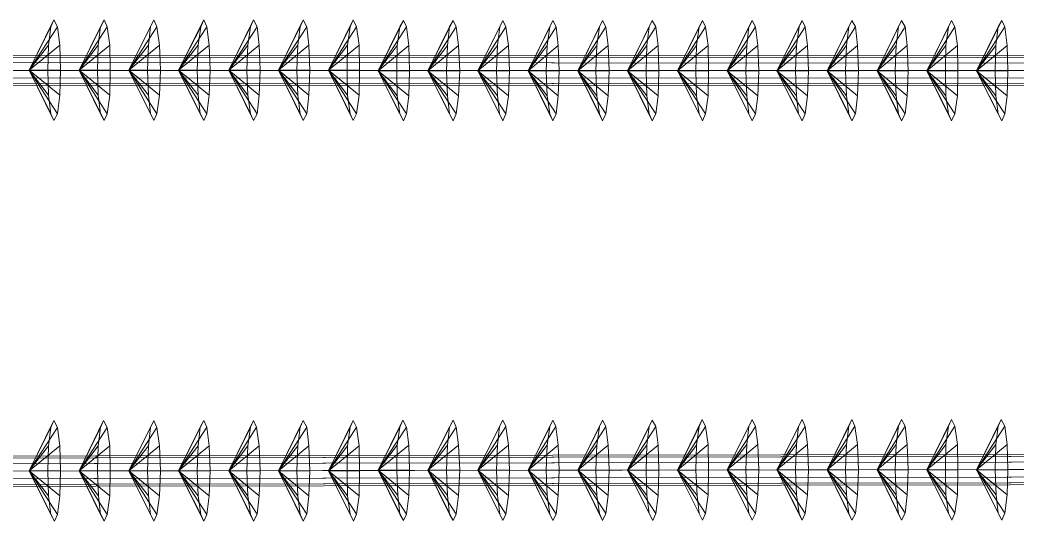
# Model space of a CAD drawing. Extents: x 4 to 464, y 11 to 29.
# Drawn here: x 11.668 to 13.651, y 26.803 to 27.8 of the extents above; entities that cross this region are included whole.
import ezdxf

# ---------------------------------------------------------------- set-up
doc = ezdxf.new("R2010")
doc.units = 0
doc.header["$MEASUREMENT"] = 0
doc.layers.add('Sections span lengths and Marker Balls Plan', color=7, linetype='CONTINUOUS', lineweight=0)

msp = doc.modelspace()

# ---------------------------------------------------------------- linework, layer by layer
at = {"layer": 'Sections span lengths and Marker Balls Plan', "color": 1}
for points in [[(10, 27.7, 39), (20, 27.698, 37.701), (30, 27.696, 36.462), (40, 27.694, 35.282), (50, 27.691, 34.161), (60, 27.689, 33.099), (70, 27.687, 32.096), (80, 27.685, 31.153), (90, 27.683, 30.269), (100, 27.681, 29.444), (110, 27.679, 28.678), (120, 27.677, 27.97), (130, 27.674, 27.322), (140, 27.672, 26.733), (150, 27.67, 26.203), (160, 27.668, 25.732), (170, 27.666, 25.32), (180, 27.664, 24.967), (190, 27.662, 24.672), (200, 27.66, 24.437), (210, 27.657, 24.26), (220, 27.655, 24.142), (230, 27.653, 24.083), (240, 27.651, 24.083)], [(10, 26.9, 58), (20, 26.915, 56.701), (30, 26.93, 55.462), (40, 26.945, 54.281), (50, 26.96, 53.161), (60, 26.975, 52.099), (70, 26.989, 51.096), (80, 27.004, 50.153), (90, 27.019, 49.269), (100, 27.034, 48.444), (110, 27.049, 47.678), (120, 27.064, 46.97), (130, 27.079, 46.322), (140, 27.094, 45.733), (150, 27.109, 45.203), (160, 27.124, 44.732), (170, 27.139, 44.32), (180, 27.154, 43.967), (190, 27.168, 43.672), (200, 27.183, 43.437), (210, 27.198, 43.26), (220, 27.213, 43.142), (230, 27.228, 43.083), (240, 27.243, 43.083)]]:
    msp.add_polyline3d(points, dxfattribs=at)
for points in [[(11.686, 27.7, 38.781), (11.742, 27.786, 38.824), (11.735, 27.8, 38.775)], [(11.686, 27.7, 38.781), (11.735, 27.8, 38.775), (11.729, 27.786, 38.725)], [(11.686, 27.7, 38.781), (11.747, 27.75, 38.86), (11.742, 27.786, 38.824)], [(11.686, 27.7, 38.781), (11.729, 27.786, 38.725), (11.724, 27.75, 38.689)], [(11.785, 27.7, 38.768), (11.841, 27.786, 38.811), (11.835, 27.8, 38.762)], [(11.785, 27.7, 38.768), (11.835, 27.8, 38.762), (11.828, 27.786, 38.712)], [(11.785, 27.7, 38.768), (11.846, 27.75, 38.848), (11.841, 27.786, 38.811)], [(11.785, 27.7, 38.768), (11.828, 27.786, 38.712), (11.823, 27.75, 38.676)], [(11.884, 27.7, 38.755), (11.94, 27.786, 38.798), (11.934, 27.8, 38.749)], [(11.884, 27.7, 38.755), (11.934, 27.8, 38.749), (11.927, 27.786, 38.699)], [(11.884, 27.7, 38.755), (11.945, 27.75, 38.835), (11.94, 27.786, 38.798)], [(11.884, 27.7, 38.755), (11.927, 27.786, 38.699), (11.923, 27.75, 38.663)], [(11.983, 27.7, 38.742), (12.039, 27.786, 38.786), (12.033, 27.8, 38.736)], [(11.983, 27.7, 38.742), (12.033, 27.8, 38.736), (12.027, 27.786, 38.686)], [(11.983, 27.7, 38.742), (12.044, 27.75, 38.822), (12.039, 27.786, 38.786)], [(11.983, 27.7, 38.742), (12.027, 27.786, 38.686), (12.022, 27.75, 38.65)], [(12.083, 27.7, 38.73), (12.139, 27.786, 38.773), (12.132, 27.8, 38.723)], [(12.083, 27.7, 38.73), (12.132, 27.8, 38.723), (12.126, 27.786, 38.673)], [(12.083, 27.7, 38.73), (12.143, 27.75, 38.809), (12.139, 27.786, 38.773)], [(12.083, 27.7, 38.73), (12.126, 27.786, 38.673), (12.121, 27.75, 38.637)], [(12.182, 27.7, 38.717), (12.238, 27.786, 38.76), (12.231, 27.8, 38.71)], [(12.182, 27.7, 38.717), (12.231, 27.8, 38.71), (12.225, 27.786, 38.661)], [(12.182, 27.7, 38.717), (12.242, 27.75, 38.796), (12.238, 27.786, 38.76)], [(12.182, 27.7, 38.717), (12.225, 27.786, 38.661), (12.22, 27.75, 38.624)], [(12.281, 27.7, 38.704), (12.337, 27.786, 38.747), (12.33, 27.8, 38.697)], [(12.281, 27.7, 38.704), (12.33, 27.8, 38.697), (12.324, 27.786, 38.648)], [(12.281, 27.7, 38.704), (12.342, 27.75, 38.783), (12.337, 27.786, 38.747)], [(12.281, 27.7, 38.704), (12.324, 27.786, 38.648), (12.319, 27.75, 38.611)], [(12.38, 27.699, 38.691), (12.436, 27.786, 38.734), (12.43, 27.799, 38.684)], [(12.38, 27.699, 38.691), (12.43, 27.799, 38.684), (12.423, 27.786, 38.635)], [(12.38, 27.699, 38.691), (12.441, 27.749, 38.77), (12.436, 27.786, 38.734)], [(12.38, 27.699, 38.691), (12.423, 27.786, 38.635), (12.418, 27.749, 38.599)], [(12.479, 27.699, 38.678), (12.535, 27.786, 38.721), (12.529, 27.799, 38.672)], [(12.479, 27.699, 38.678), (12.529, 27.799, 38.672), (12.522, 27.786, 38.622)], [(12.479, 27.699, 38.678), (12.54, 27.749, 38.757), (12.535, 27.786, 38.721)], [(12.479, 27.699, 38.678), (12.522, 27.786, 38.622), (12.518, 27.749, 38.586)], [(12.578, 27.699, 38.665), (12.634, 27.786, 38.708), (12.628, 27.799, 38.659)], [(12.578, 27.699, 38.665), (12.628, 27.799, 38.659), (12.622, 27.786, 38.609)], [(12.578, 27.699, 38.665), (12.639, 27.749, 38.745), (12.634, 27.786, 38.708)], [(12.578, 27.699, 38.665), (12.622, 27.786, 38.609), (12.617, 27.749, 38.573)], [(12.678, 27.699, 38.652), (12.734, 27.786, 38.695), (12.727, 27.799, 38.646)], [(12.678, 27.699, 38.652), (12.727, 27.799, 38.646), (12.721, 27.786, 38.596)], [(12.678, 27.699, 38.652), (12.738, 27.749, 38.732), (12.734, 27.786, 38.695)], [(12.678, 27.699, 38.652), (12.721, 27.786, 38.596), (12.716, 27.749, 38.56)], [(12.777, 27.699, 38.639), (12.833, 27.786, 38.683), (12.826, 27.799, 38.633)], [(12.777, 27.699, 38.639), (12.826, 27.799, 38.633), (12.82, 27.786, 38.583)], [(12.777, 27.699, 38.639), (12.837, 27.749, 38.719), (12.833, 27.786, 38.683)], [(12.777, 27.699, 38.639), (12.82, 27.786, 38.583), (12.815, 27.749, 38.547)], [(12.876, 27.699, 38.626), (12.932, 27.786, 38.67), (12.925, 27.799, 38.62)], [(12.876, 27.699, 38.626), (12.925, 27.799, 38.62), (12.919, 27.786, 38.57)], [(12.876, 27.699, 38.626), (12.937, 27.749, 38.706), (12.932, 27.786, 38.67)], [(12.876, 27.699, 38.626), (12.919, 27.786, 38.57), (12.914, 27.749, 38.534)], [(12.975, 27.699, 38.614), (13.031, 27.786, 38.657), (13.025, 27.799, 38.607)], [(12.975, 27.699, 38.614), (13.025, 27.799, 38.607), (13.018, 27.786, 38.558)], [(12.975, 27.699, 38.614), (13.036, 27.749, 38.693), (13.031, 27.786, 38.657)], [(12.975, 27.699, 38.614), (13.018, 27.786, 38.558), (13.013, 27.749, 38.521)], [(13.074, 27.699, 38.601), (13.13, 27.786, 38.644), (13.124, 27.799, 38.594)], [(13.074, 27.699, 38.601), (13.124, 27.799, 38.594), (13.117, 27.786, 38.545)], [(13.074, 27.699, 38.601), (13.135, 27.749, 38.68), (13.13, 27.786, 38.644)], [(13.074, 27.699, 38.601), (13.117, 27.786, 38.545), (13.113, 27.749, 38.508)], [(13.173, 27.699, 38.588), (13.229, 27.786, 38.631), (13.223, 27.799, 38.581)], [(13.173, 27.699, 38.588), (13.223, 27.799, 38.581), (13.217, 27.786, 38.532)], [(13.173, 27.699, 38.588), (13.234, 27.749, 38.667), (13.229, 27.786, 38.631)], [(13.173, 27.699, 38.588), (13.217, 27.786, 38.532), (13.212, 27.749, 38.496)], [(13.273, 27.699, 38.575), (13.329, 27.786, 38.618), (13.322, 27.799, 38.569)], [(13.273, 27.699, 38.575), (13.322, 27.799, 38.569), (13.316, 27.786, 38.519)], [(13.273, 27.699, 38.575), (13.333, 27.749, 38.654), (13.329, 27.786, 38.618)], [(13.273, 27.699, 38.575), (13.316, 27.786, 38.519), (13.311, 27.749, 38.483)], [(13.372, 27.699, 38.562), (13.428, 27.786, 38.605), (13.421, 27.799, 38.556)], [(13.372, 27.699, 38.562), (13.421, 27.799, 38.556), (13.415, 27.786, 38.506)], [(13.372, 27.699, 38.562), (13.432, 27.749, 38.642), (13.428, 27.786, 38.605)], [(13.372, 27.699, 38.562), (13.415, 27.786, 38.506), (13.41, 27.749, 38.47)], [(13.471, 27.699, 38.549), (13.527, 27.786, 38.592), (13.52, 27.799, 38.543)], [(13.471, 27.699, 38.549), (13.52, 27.799, 38.543), (13.514, 27.786, 38.493)], [(13.471, 27.699, 38.549), (13.532, 27.749, 38.629), (13.527, 27.786, 38.592)], [(13.471, 27.699, 38.549), (13.514, 27.786, 38.493), (13.509, 27.749, 38.457)], [(13.57, 27.699, 38.536), (13.626, 27.786, 38.579), (13.62, 27.799, 38.53)], [(13.57, 27.699, 38.536), (13.62, 27.799, 38.53), (13.613, 27.786, 38.48)], [(13.57, 27.699, 38.536), (13.631, 27.749, 38.616), (13.626, 27.786, 38.579)], [(13.57, 27.699, 38.536), (13.613, 27.786, 38.48), (13.608, 27.749, 38.444)], [(11.686, 27.7, 38.781), (11.748, 27.7, 38.874), (11.747, 27.75, 38.86)], [(11.686, 27.7, 38.781), (11.724, 27.75, 38.689), (11.723, 27.7, 38.675)], [(11.785, 27.7, 38.768), (11.847, 27.7, 38.861), (11.846, 27.75, 38.848)], [(11.785, 27.7, 38.768), (11.823, 27.75, 38.676), (11.822, 27.7, 38.663)], [(11.884, 27.7, 38.755), (11.947, 27.7, 38.848), (11.945, 27.75, 38.835)], [(11.884, 27.7, 38.755), (11.923, 27.75, 38.663), (11.921, 27.7, 38.65)], [(11.983, 27.7, 38.742), (12.046, 27.7, 38.835), (12.044, 27.75, 38.822)], [(11.983, 27.7, 38.742), (12.022, 27.75, 38.65), (12.02, 27.7, 38.637)], [(12.083, 27.7, 38.73), (12.145, 27.7, 38.822), (12.143, 27.75, 38.809)], [(12.083, 27.7, 38.73), (12.121, 27.75, 38.637), (12.119, 27.7, 38.624)], [(12.182, 27.7, 38.717), (12.244, 27.7, 38.809), (12.242, 27.75, 38.796)], [(12.182, 27.7, 38.717), (12.22, 27.75, 38.624), (12.218, 27.7, 38.611)], [(12.281, 27.7, 38.704), (12.343, 27.7, 38.796), (12.342, 27.75, 38.783)], [(12.281, 27.7, 38.704), (12.319, 27.75, 38.611), (12.318, 27.7, 38.598)], [(12.38, 27.699, 38.691), (12.442, 27.699, 38.784), (12.441, 27.749, 38.77)], [(12.38, 27.699, 38.691), (12.418, 27.749, 38.599), (12.417, 27.699, 38.585)], [(12.479, 27.699, 38.678), (12.542, 27.699, 38.771), (12.54, 27.749, 38.757)], [(12.479, 27.699, 38.678), (12.518, 27.749, 38.586), (12.516, 27.699, 38.572)], [(12.578, 27.699, 38.665), (12.641, 27.699, 38.758), (12.639, 27.749, 38.745)], [(12.578, 27.699, 38.665), (12.617, 27.749, 38.573), (12.615, 27.699, 38.56)], [(12.678, 27.699, 38.652), (12.74, 27.699, 38.745), (12.738, 27.749, 38.732)], [(12.678, 27.699, 38.652), (12.716, 27.749, 38.56), (12.714, 27.699, 38.547)], [(12.777, 27.699, 38.639), (12.839, 27.699, 38.732), (12.837, 27.749, 38.719)], [(12.777, 27.699, 38.639), (12.815, 27.749, 38.547), (12.813, 27.699, 38.534)], [(12.876, 27.699, 38.626), (12.938, 27.699, 38.719), (12.937, 27.749, 38.706)], [(12.876, 27.699, 38.626), (12.914, 27.749, 38.534), (12.913, 27.699, 38.521)], [(12.975, 27.699, 38.614), (13.037, 27.699, 38.706), (13.036, 27.749, 38.693)], [(12.975, 27.699, 38.614), (13.013, 27.749, 38.521), (13.012, 27.699, 38.508)], [(13.074, 27.699, 38.601), (13.137, 27.699, 38.693), (13.135, 27.749, 38.68)], [(13.074, 27.699, 38.601), (13.113, 27.749, 38.508), (13.111, 27.699, 38.495)], [(13.173, 27.699, 38.588), (13.236, 27.699, 38.681), (13.234, 27.749, 38.667)], [(13.173, 27.699, 38.588), (13.212, 27.749, 38.496), (13.21, 27.699, 38.482)], [(13.273, 27.699, 38.575), (13.335, 27.699, 38.668), (13.333, 27.749, 38.654)], [(13.273, 27.699, 38.575), (13.311, 27.749, 38.483), (13.309, 27.699, 38.469)], [(13.372, 27.699, 38.562), (13.434, 27.699, 38.655), (13.432, 27.749, 38.642)], [(13.372, 27.699, 38.562), (13.41, 27.749, 38.47), (13.408, 27.699, 38.456)], [(13.471, 27.699, 38.549), (13.533, 27.699, 38.642), (13.532, 27.749, 38.629)], [(13.471, 27.699, 38.549), (13.509, 27.749, 38.457), (13.508, 27.699, 38.444)], [(13.57, 27.699, 38.536), (13.632, 27.699, 38.629), (13.631, 27.749, 38.616)], [(13.57, 27.699, 38.536), (13.608, 27.749, 38.444), (13.607, 27.699, 38.431)], [(9.998, 27.726, 38.985), (15.452, 27.725, 38.277), (15.451, 27.714, 38.266), (9.997, 27.715, 38.974)], [(10, 27.73, 39), (15.454, 27.729, 38.292), (15.452, 27.725, 38.277), (9.998, 27.726, 38.985)], [(10.002, 27.726, 39.015), (15.456, 27.725, 38.306), (15.454, 27.729, 38.292), (10, 27.73, 39)], [(10.003, 27.715, 39.026), (15.458, 27.714, 38.317), (15.456, 27.725, 38.306), (10.002, 27.726, 39.015)], [(9.997, 27.715, 38.974), (15.451, 27.714, 38.266), (15.45, 27.699, 38.262), (9.996, 27.7, 38.97)], [(10.004, 27.7, 39.03), (15.458, 27.699, 38.321), (15.458, 27.714, 38.317), (10.003, 27.715, 39.026)], [(9.996, 27.7, 38.97), (15.45, 27.699, 38.262), (15.451, 27.684, 38.266), (9.997, 27.685, 38.974)], [(9.997, 27.685, 38.974), (15.451, 27.684, 38.266), (15.452, 27.673, 38.277), (9.998, 27.674, 38.985)], [(10.002, 27.674, 39.015), (15.456, 27.673, 38.306), (15.458, 27.684, 38.317), (10.003, 27.685, 39.026)], [(10.003, 27.685, 39.026), (15.458, 27.684, 38.317), (15.458, 27.699, 38.321), (10.004, 27.7, 39.03)], [(11.686, 27.7, 38.781), (11.735, 27.6, 38.775), (11.742, 27.613, 38.824)], [(11.686, 27.7, 38.781), (11.742, 27.613, 38.824), (11.747, 27.65, 38.86)], [(11.686, 27.7, 38.781), (11.747, 27.65, 38.86), (11.748, 27.7, 38.874)], [(11.686, 27.7, 38.781), (11.723, 27.7, 38.675), (11.724, 27.65, 38.689)], [(11.686, 27.7, 38.781), (11.724, 27.65, 38.689), (11.729, 27.613, 38.725)], [(11.686, 27.7, 38.781), (11.729, 27.613, 38.725), (11.735, 27.6, 38.775)], [(11.785, 27.7, 38.768), (11.835, 27.6, 38.762), (11.841, 27.613, 38.811)], [(11.785, 27.7, 38.768), (11.841, 27.613, 38.811), (11.846, 27.65, 38.848)], [(11.785, 27.7, 38.768), (11.846, 27.65, 38.848), (11.847, 27.7, 38.861)], [(11.785, 27.7, 38.768), (11.822, 27.7, 38.663), (11.823, 27.65, 38.676)], [(11.785, 27.7, 38.768), (11.823, 27.65, 38.676), (11.828, 27.613, 38.712)], [(11.785, 27.7, 38.768), (11.828, 27.613, 38.712), (11.835, 27.6, 38.762)], [(11.884, 27.7, 38.755), (11.934, 27.6, 38.749), (11.94, 27.613, 38.798)], [(11.884, 27.7, 38.755), (11.94, 27.613, 38.798), (11.945, 27.65, 38.835)], [(11.884, 27.7, 38.755), (11.945, 27.65, 38.835), (11.947, 27.7, 38.848)], [(11.884, 27.7, 38.755), (11.921, 27.7, 38.65), (11.923, 27.65, 38.663)], [(11.884, 27.7, 38.755), (11.923, 27.65, 38.663), (11.927, 27.613, 38.699)], [(11.884, 27.7, 38.755), (11.927, 27.613, 38.699), (11.934, 27.6, 38.749)], [(11.983, 27.7, 38.742), (12.033, 27.6, 38.736), (12.039, 27.613, 38.786)], [(11.983, 27.7, 38.742), (12.039, 27.613, 38.786), (12.044, 27.65, 38.822)], [(11.983, 27.7, 38.742), (12.044, 27.65, 38.822), (12.046, 27.7, 38.835)], [(11.983, 27.7, 38.742), (12.02, 27.7, 38.637), (12.022, 27.65, 38.65)], [(11.983, 27.7, 38.742), (12.022, 27.65, 38.65), (12.026, 27.613, 38.686)], [(11.983, 27.7, 38.742), (12.026, 27.613, 38.686), (12.033, 27.6, 38.736)], [(12.083, 27.7, 38.73), (12.132, 27.6, 38.723), (12.139, 27.613, 38.773)], [(12.083, 27.7, 38.73), (12.139, 27.613, 38.773), (12.143, 27.65, 38.809)], [(12.083, 27.7, 38.73), (12.143, 27.65, 38.809), (12.145, 27.7, 38.822)], [(12.083, 27.7, 38.73), (12.119, 27.7, 38.624), (12.121, 27.65, 38.637)], [(12.083, 27.7, 38.73), (12.121, 27.65, 38.637), (12.126, 27.613, 38.673)], [(12.083, 27.7, 38.73), (12.126, 27.613, 38.673), (12.132, 27.6, 38.723)], [(12.182, 27.7, 38.717), (12.231, 27.6, 38.71), (12.238, 27.613, 38.76)], [(12.182, 27.7, 38.717), (12.238, 27.613, 38.76), (12.242, 27.65, 38.796)], [(12.182, 27.7, 38.717), (12.242, 27.65, 38.796), (12.244, 27.7, 38.809)], [(12.182, 27.7, 38.717), (12.218, 27.7, 38.611), (12.22, 27.65, 38.624)], [(12.182, 27.7, 38.717), (12.22, 27.65, 38.624), (12.225, 27.613, 38.661)], [(12.182, 27.7, 38.717), (12.225, 27.613, 38.661), (12.231, 27.6, 38.71)], [(12.281, 27.7, 38.704), (12.33, 27.6, 38.697), (12.337, 27.613, 38.747)], [(12.281, 27.7, 38.704), (12.337, 27.613, 38.747), (12.342, 27.65, 38.783)], [(12.281, 27.7, 38.704), (12.342, 27.65, 38.783), (12.343, 27.7, 38.796)], [(12.281, 27.7, 38.704), (12.318, 27.7, 38.598), (12.319, 27.65, 38.611)], [(12.281, 27.7, 38.704), (12.319, 27.65, 38.611), (12.324, 27.613, 38.648)], [(12.281, 27.7, 38.704), (12.324, 27.613, 38.648), (12.33, 27.6, 38.697)], [(12.38, 27.699, 38.691), (12.43, 27.599, 38.684), (12.436, 27.613, 38.734)], [(12.38, 27.699, 38.691), (12.436, 27.613, 38.734), (12.441, 27.649, 38.77)], [(12.38, 27.699, 38.691), (12.441, 27.649, 38.77), (12.442, 27.699, 38.784)], [(12.38, 27.699, 38.691), (12.417, 27.699, 38.585), (12.418, 27.649, 38.599)], [(12.38, 27.699, 38.691), (12.418, 27.649, 38.599), (12.423, 27.613, 38.635)], [(12.38, 27.699, 38.691), (12.423, 27.613, 38.635), (12.43, 27.599, 38.684)], [(12.479, 27.699, 38.678), (12.529, 27.599, 38.672), (12.535, 27.613, 38.721)], [(12.479, 27.699, 38.678), (12.535, 27.613, 38.721), (12.54, 27.649, 38.757)], [(12.479, 27.699, 38.678), (12.54, 27.649, 38.757), (12.542, 27.699, 38.771)], [(12.479, 27.699, 38.678), (12.516, 27.699, 38.572), (12.518, 27.649, 38.586)], [(12.479, 27.699, 38.678), (12.518, 27.649, 38.586), (12.522, 27.613, 38.622)], [(12.479, 27.699, 38.678), (12.522, 27.613, 38.622), (12.529, 27.599, 38.672)], [(12.578, 27.699, 38.665), (12.628, 27.599, 38.659), (12.634, 27.613, 38.708)], [(12.578, 27.699, 38.665), (12.634, 27.613, 38.708), (12.639, 27.649, 38.745)], [(12.578, 27.699, 38.665), (12.639, 27.649, 38.745), (12.641, 27.699, 38.758)], [(12.578, 27.699, 38.665), (12.615, 27.699, 38.56), (12.617, 27.649, 38.573)], [(12.578, 27.699, 38.665), (12.617, 27.649, 38.573), (12.621, 27.613, 38.609)], [(12.578, 27.699, 38.665), (12.621, 27.613, 38.609), (12.628, 27.599, 38.659)], [(12.678, 27.699, 38.652), (12.727, 27.599, 38.646), (12.734, 27.613, 38.695)], [(12.678, 27.699, 38.652), (12.734, 27.613, 38.695), (12.738, 27.649, 38.732)], [(12.678, 27.699, 38.652), (12.738, 27.649, 38.732), (12.74, 27.699, 38.745)], [(12.678, 27.699, 38.652), (12.714, 27.699, 38.547), (12.716, 27.649, 38.56)], [(12.678, 27.699, 38.652), (12.716, 27.649, 38.56), (12.721, 27.613, 38.596)], [(12.678, 27.699, 38.652), (12.721, 27.613, 38.596), (12.727, 27.599, 38.646)], [(12.777, 27.699, 38.639), (12.826, 27.599, 38.633), (12.833, 27.613, 38.683)], [(12.777, 27.699, 38.639), (12.833, 27.613, 38.683), (12.837, 27.649, 38.719)], [(12.777, 27.699, 38.639), (12.837, 27.649, 38.719), (12.839, 27.699, 38.732)], [(12.777, 27.699, 38.639), (12.813, 27.699, 38.534), (12.815, 27.649, 38.547)], [(12.777, 27.699, 38.639), (12.815, 27.649, 38.547), (12.82, 27.613, 38.583)], [(12.777, 27.699, 38.639), (12.82, 27.613, 38.583), (12.826, 27.599, 38.633)], [(12.876, 27.699, 38.626), (12.925, 27.599, 38.62), (12.932, 27.613, 38.67)], [(12.876, 27.699, 38.626), (12.932, 27.613, 38.67), (12.937, 27.649, 38.706)], [(12.876, 27.699, 38.626), (12.937, 27.649, 38.706), (12.938, 27.699, 38.719)], [(12.876, 27.699, 38.626), (12.913, 27.699, 38.521), (12.914, 27.649, 38.534)], [(12.876, 27.699, 38.626), (12.914, 27.649, 38.534), (12.919, 27.613, 38.57)], [(12.876, 27.699, 38.626), (12.919, 27.613, 38.57), (12.925, 27.599, 38.62)], [(12.975, 27.699, 38.614), (13.025, 27.599, 38.607), (13.031, 27.613, 38.657)], [(12.975, 27.699, 38.614), (13.031, 27.613, 38.657), (13.036, 27.649, 38.693)], [(12.975, 27.699, 38.614), (13.036, 27.649, 38.693), (13.037, 27.699, 38.706)], [(12.975, 27.699, 38.614), (13.012, 27.699, 38.508), (13.013, 27.649, 38.521)], [(12.975, 27.699, 38.614), (13.013, 27.649, 38.521), (13.018, 27.613, 38.558)], [(12.975, 27.699, 38.614), (13.018, 27.613, 38.558), (13.025, 27.599, 38.607)], [(13.074, 27.699, 38.601), (13.124, 27.599, 38.594), (13.13, 27.613, 38.644)], [(13.074, 27.699, 38.601), (13.13, 27.613, 38.644), (13.135, 27.649, 38.68)], [(13.074, 27.699, 38.601), (13.135, 27.649, 38.68), (13.137, 27.699, 38.693)], [(13.074, 27.699, 38.601), (13.111, 27.699, 38.495), (13.113, 27.649, 38.508)], [(13.074, 27.699, 38.601), (13.113, 27.649, 38.508), (13.117, 27.613, 38.545)], [(13.074, 27.699, 38.601), (13.117, 27.613, 38.545), (13.124, 27.599, 38.594)], [(13.173, 27.699, 38.588), (13.223, 27.599, 38.581), (13.229, 27.613, 38.631)], [(13.173, 27.699, 38.588), (13.229, 27.613, 38.631), (13.234, 27.649, 38.667)], [(13.173, 27.699, 38.588), (13.234, 27.649, 38.667), (13.236, 27.699, 38.681)], [(13.173, 27.699, 38.588), (13.21, 27.699, 38.482), (13.212, 27.649, 38.496)], [(13.173, 27.699, 38.588), (13.212, 27.649, 38.496), (13.216, 27.613, 38.532)], [(13.173, 27.699, 38.588), (13.216, 27.613, 38.532), (13.223, 27.599, 38.581)], [(13.273, 27.699, 38.575), (13.322, 27.599, 38.569), (13.329, 27.613, 38.618)], [(13.273, 27.699, 38.575), (13.329, 27.613, 38.618), (13.333, 27.649, 38.654)], [(13.273, 27.699, 38.575), (13.333, 27.649, 38.654), (13.335, 27.699, 38.668)], [(13.273, 27.699, 38.575), (13.309, 27.699, 38.469), (13.311, 27.649, 38.483)], [(13.273, 27.699, 38.575), (13.311, 27.649, 38.483), (13.316, 27.613, 38.519)], [(13.273, 27.699, 38.575), (13.316, 27.613, 38.519), (13.322, 27.599, 38.569)], [(13.372, 27.699, 38.562), (13.421, 27.599, 38.556), (13.428, 27.613, 38.605)], [(13.372, 27.699, 38.562), (13.428, 27.613, 38.605), (13.432, 27.649, 38.642)], [(13.372, 27.699, 38.562), (13.432, 27.649, 38.642), (13.434, 27.699, 38.655)], [(13.372, 27.699, 38.562), (13.408, 27.699, 38.456), (13.41, 27.649, 38.47)], [(13.372, 27.699, 38.562), (13.41, 27.649, 38.47), (13.415, 27.613, 38.506)], [(13.372, 27.699, 38.562), (13.415, 27.613, 38.506), (13.421, 27.599, 38.556)], [(13.471, 27.699, 38.549), (13.52, 27.599, 38.543), (13.527, 27.613, 38.592)], [(13.471, 27.699, 38.549), (13.527, 27.613, 38.592), (13.532, 27.649, 38.629)], [(13.471, 27.699, 38.549), (13.532, 27.649, 38.629), (13.533, 27.699, 38.642)], [(13.471, 27.699, 38.549), (13.508, 27.699, 38.444), (13.509, 27.649, 38.457)], [(13.471, 27.699, 38.549), (13.509, 27.649, 38.457), (13.514, 27.613, 38.493)], [(13.471, 27.699, 38.549), (13.514, 27.613, 38.493), (13.52, 27.599, 38.543)], [(13.57, 27.699, 38.536), (13.62, 27.599, 38.53), (13.626, 27.613, 38.579)], [(13.57, 27.699, 38.536), (13.626, 27.613, 38.579), (13.631, 27.649, 38.616)], [(13.57, 27.699, 38.536), (13.631, 27.649, 38.616), (13.632, 27.699, 38.629)], [(13.57, 27.699, 38.536), (13.607, 27.699, 38.431), (13.608, 27.649, 38.444)], [(13.57, 27.699, 38.536), (13.608, 27.649, 38.444), (13.613, 27.613, 38.48)], [(13.57, 27.699, 38.536), (13.613, 27.613, 38.48), (13.62, 27.599, 38.53)], [(9.998, 27.674, 38.985), (15.452, 27.673, 38.277), (15.454, 27.669, 38.292), (10, 27.67, 39)], [(10, 27.67, 39), (15.454, 27.669, 38.292), (15.456, 27.673, 38.306), (10.002, 27.674, 39.015)], [(11.686, 26.903, 57.781), (11.742, 26.989, 57.824), (11.735, 27.003, 57.775)], [(11.686, 26.903, 57.781), (11.735, 27.003, 57.775), (11.729, 26.989, 57.725)], [(11.686, 26.903, 57.781), (11.747, 26.953, 57.86), (11.742, 26.989, 57.824)], [(11.686, 26.903, 57.781), (11.729, 26.989, 57.725), (11.724, 26.953, 57.689)], [(11.785, 26.903, 57.768), (11.841, 26.989, 57.811), (11.834, 27.003, 57.762)], [(11.785, 26.903, 57.768), (11.834, 27.003, 57.762), (11.828, 26.989, 57.712)], [(11.785, 26.903, 57.768), (11.846, 26.953, 57.848), (11.841, 26.989, 57.811)], [(11.785, 26.903, 57.768), (11.828, 26.989, 57.712), (11.823, 26.953, 57.676)], [(11.884, 26.903, 57.755), (11.94, 26.989, 57.798), (11.934, 27.003, 57.749)], [(11.884, 26.903, 57.755), (11.934, 27.003, 57.749), (11.927, 26.989, 57.699)], [(11.884, 26.903, 57.755), (11.945, 26.953, 57.835), (11.94, 26.989, 57.798)], [(11.884, 26.903, 57.755), (11.927, 26.989, 57.699), (11.923, 26.953, 57.663)], [(11.983, 26.903, 57.742), (12.039, 26.99, 57.786), (12.033, 27.003, 57.736)], [(11.983, 26.903, 57.742), (12.033, 27.003, 57.736), (12.026, 26.99, 57.686)], [(11.983, 26.903, 57.742), (12.044, 26.953, 57.822), (12.039, 26.99, 57.786)], [(11.983, 26.903, 57.742), (12.026, 26.99, 57.686), (12.022, 26.953, 57.65)], [(12.083, 26.903, 57.73), (12.138, 26.99, 57.773), (12.132, 27.003, 57.723)], [(12.083, 26.903, 57.73), (12.132, 27.003, 57.723), (12.126, 26.99, 57.673)], [(12.083, 26.903, 57.73), (12.143, 26.953, 57.809), (12.138, 26.99, 57.773)], [(12.083, 26.903, 57.73), (12.126, 26.99, 57.673), (12.121, 26.953, 57.637)], [(12.182, 26.903, 57.717), (12.238, 26.99, 57.76), (12.231, 27.003, 57.71)], [(12.182, 26.903, 57.717), (12.231, 27.003, 57.71), (12.225, 26.99, 57.661)], [(12.182, 26.903, 57.717), (12.242, 26.953, 57.796), (12.238, 26.99, 57.76)], [(12.182, 26.903, 57.717), (12.225, 26.99, 57.661), (12.22, 26.953, 57.624)], [(12.281, 26.903, 57.704), (12.337, 26.99, 57.747), (12.33, 27.003, 57.697)], [(12.281, 26.903, 57.704), (12.33, 27.003, 57.697), (12.324, 26.99, 57.648)], [(12.281, 26.903, 57.704), (12.342, 26.953, 57.783), (12.337, 26.99, 57.747)], [(12.281, 26.903, 57.704), (12.324, 26.99, 57.648), (12.319, 26.953, 57.611)], [(12.38, 26.904, 57.691), (12.436, 26.99, 57.734), (12.429, 27.004, 57.684)], [(12.38, 26.904, 57.691), (12.429, 27.004, 57.684), (12.423, 26.99, 57.635)], [(12.38, 26.904, 57.691), (12.441, 26.954, 57.77), (12.436, 26.99, 57.734)], [(12.38, 26.904, 57.691), (12.423, 26.99, 57.635), (12.418, 26.954, 57.599)], [(12.479, 26.904, 57.678), (12.535, 26.99, 57.721), (12.529, 27.004, 57.672)], [(12.479, 26.904, 57.678), (12.529, 27.004, 57.672), (12.522, 26.99, 57.622)], [(12.479, 26.904, 57.678), (12.54, 26.954, 57.757), (12.535, 26.99, 57.721)], [(12.479, 26.904, 57.678), (12.522, 26.99, 57.622), (12.518, 26.954, 57.586)], [(12.578, 26.904, 57.665), (12.634, 26.991, 57.708), (12.628, 27.004, 57.659)], [(12.578, 26.904, 57.665), (12.628, 27.004, 57.659), (12.621, 26.991, 57.609)], [(12.578, 26.904, 57.665), (12.639, 26.954, 57.745), (12.634, 26.991, 57.708)], [(12.578, 26.904, 57.665), (12.621, 26.991, 57.609), (12.617, 26.954, 57.573)], [(12.678, 26.904, 57.652), (12.733, 26.991, 57.695), (12.727, 27.004, 57.646)], [(12.678, 26.904, 57.652), (12.727, 27.004, 57.646), (12.721, 26.991, 57.596)], [(12.678, 26.904, 57.652), (12.738, 26.954, 57.732), (12.733, 26.991, 57.695)], [(12.678, 26.904, 57.652), (12.721, 26.991, 57.596), (12.716, 26.954, 57.56)], [(12.777, 26.904, 57.639), (12.833, 26.991, 57.683), (12.826, 27.004, 57.633)], [(12.777, 26.904, 57.639), (12.826, 27.004, 57.633), (12.82, 26.991, 57.583)], [(12.777, 26.904, 57.639), (12.837, 26.954, 57.719), (12.833, 26.991, 57.683)], [(12.777, 26.904, 57.639), (12.82, 26.991, 57.583), (12.815, 26.954, 57.547)], [(12.876, 26.904, 57.626), (12.932, 26.991, 57.67), (12.925, 27.004, 57.62)], [(12.876, 26.904, 57.626), (12.925, 27.004, 57.62), (12.919, 26.991, 57.57)], [(12.876, 26.904, 57.626), (12.937, 26.954, 57.706), (12.932, 26.991, 57.67)], [(12.876, 26.904, 57.626), (12.919, 26.991, 57.57), (12.914, 26.954, 57.534)], [(12.975, 26.904, 57.614), (13.031, 26.991, 57.657), (13.024, 27.005, 57.607)], [(12.975, 26.904, 57.614), (13.024, 27.005, 57.607), (13.018, 26.991, 57.558)], [(12.975, 26.904, 57.614), (13.036, 26.955, 57.693), (13.031, 26.991, 57.657)], [(12.975, 26.904, 57.614), (13.018, 26.991, 57.558), (13.013, 26.954, 57.521)], [(13.074, 26.905, 57.601), (13.13, 26.991, 57.644), (13.124, 27.005, 57.594)], [(13.074, 26.905, 57.601), (13.124, 27.005, 57.594), (13.117, 26.991, 57.545)], [(13.074, 26.905, 57.601), (13.135, 26.955, 57.68), (13.13, 26.991, 57.644)], [(13.074, 26.905, 57.601), (13.117, 26.991, 57.545), (13.113, 26.955, 57.508)], [(13.173, 26.905, 57.588), (13.229, 26.991, 57.631), (13.223, 27.005, 57.581)], [(13.173, 26.905, 57.588), (13.223, 27.005, 57.581), (13.216, 26.991, 57.532)], [(13.173, 26.905, 57.588), (13.234, 26.955, 57.667), (13.229, 26.991, 57.631)], [(13.173, 26.905, 57.588), (13.216, 26.991, 57.532), (13.212, 26.955, 57.496)], [(13.273, 26.905, 57.575), (13.328, 26.992, 57.618), (13.322, 27.005, 57.569)], [(13.273, 26.905, 57.575), (13.322, 27.005, 57.569), (13.316, 26.992, 57.519)], [(13.273, 26.905, 57.575), (13.333, 26.955, 57.654), (13.328, 26.992, 57.618)], [(13.273, 26.905, 57.575), (13.316, 26.992, 57.519), (13.311, 26.955, 57.483)], [(13.372, 26.905, 57.562), (13.428, 26.992, 57.605), (13.421, 27.005, 57.556)], [(13.372, 26.905, 57.562), (13.421, 27.005, 57.556), (13.415, 26.992, 57.506)], [(13.372, 26.905, 57.562), (13.432, 26.955, 57.642), (13.428, 26.992, 57.605)], [(13.372, 26.905, 57.562), (13.415, 26.992, 57.506), (13.41, 26.955, 57.47)], [(13.471, 26.905, 57.549), (13.527, 26.992, 57.592), (13.52, 27.005, 57.543)], [(13.471, 26.905, 57.549), (13.52, 27.005, 57.543), (13.514, 26.992, 57.493)], [(13.471, 26.905, 57.549), (13.532, 26.955, 57.629), (13.527, 26.992, 57.592)], [(13.471, 26.905, 57.549), (13.514, 26.992, 57.493), (13.509, 26.955, 57.457)], [(13.57, 26.905, 57.536), (13.626, 26.992, 57.579), (13.619, 27.005, 57.53)], [(13.57, 26.905, 57.536), (13.619, 27.005, 57.53), (13.613, 26.992, 57.48)], [(13.57, 26.905, 57.536), (13.631, 26.955, 57.616), (13.626, 26.992, 57.579)], [(13.57, 26.905, 57.536), (13.613, 26.992, 57.48), (13.608, 26.955, 57.444)], [(11.686, 26.903, 57.781), (11.748, 26.903, 57.874), (11.747, 26.953, 57.86)], [(11.686, 26.903, 57.781), (11.724, 26.953, 57.689), (11.723, 26.903, 57.675)], [(11.785, 26.903, 57.768), (11.847, 26.903, 57.861), (11.846, 26.953, 57.848)], [(11.785, 26.903, 57.768), (11.823, 26.953, 57.676), (11.822, 26.903, 57.663)], [(11.884, 26.903, 57.755), (11.947, 26.903, 57.848), (11.945, 26.953, 57.835)], [(11.884, 26.903, 57.755), (11.923, 26.953, 57.663), (11.921, 26.903, 57.65)], [(11.983, 26.903, 57.742), (12.046, 26.903, 57.835), (12.044, 26.953, 57.822)], [(11.983, 26.903, 57.742), (12.022, 26.953, 57.65), (12.02, 26.903, 57.637)], [(12.083, 26.903, 57.73), (12.145, 26.903, 57.822), (12.143, 26.953, 57.809)], [(12.083, 26.903, 57.73), (12.121, 26.953, 57.637), (12.119, 26.903, 57.624)], [(12.182, 26.903, 57.717), (12.244, 26.903, 57.809), (12.242, 26.953, 57.796)], [(12.182, 26.903, 57.717), (12.22, 26.953, 57.624), (12.218, 26.903, 57.611)], [(12.281, 26.903, 57.704), (12.343, 26.903, 57.796), (12.342, 26.953, 57.783)], [(12.281, 26.903, 57.704), (12.319, 26.953, 57.611), (12.318, 26.903, 57.598)], [(12.38, 26.904, 57.691), (12.442, 26.904, 57.784), (12.441, 26.954, 57.77)], [(12.38, 26.904, 57.691), (12.418, 26.954, 57.599), (12.417, 26.904, 57.585)], [(12.479, 26.904, 57.678), (12.542, 26.904, 57.771), (12.54, 26.954, 57.757)], [(12.479, 26.904, 57.678), (12.518, 26.954, 57.586), (12.516, 26.904, 57.572)], [(12.578, 26.904, 57.665), (12.641, 26.904, 57.758), (12.639, 26.954, 57.745)], [(12.578, 26.904, 57.665), (12.617, 26.954, 57.573), (12.615, 26.904, 57.56)], [(12.678, 26.904, 57.652), (12.74, 26.904, 57.745), (12.738, 26.954, 57.732)], [(12.678, 26.904, 57.652), (12.716, 26.954, 57.56), (12.714, 26.904, 57.547)], [(12.777, 26.904, 57.639), (12.839, 26.904, 57.732), (12.837, 26.954, 57.719)], [(12.777, 26.904, 57.639), (12.815, 26.954, 57.547), (12.813, 26.904, 57.534)], [(12.876, 26.904, 57.626), (12.938, 26.904, 57.719), (12.937, 26.954, 57.706)], [(12.876, 26.904, 57.626), (12.914, 26.954, 57.534), (12.913, 26.904, 57.521)], [(12.975, 26.904, 57.614), (13.037, 26.905, 57.706), (13.036, 26.955, 57.693)], [(12.975, 26.904, 57.614), (13.013, 26.954, 57.521), (13.012, 26.904, 57.508)], [(13.074, 26.905, 57.601), (13.137, 26.905, 57.693), (13.135, 26.955, 57.68)], [(13.074, 26.905, 57.601), (13.113, 26.955, 57.508), (13.111, 26.905, 57.495)], [(13.173, 26.905, 57.588), (13.236, 26.905, 57.681), (13.234, 26.955, 57.667)], [(13.173, 26.905, 57.588), (13.212, 26.955, 57.496), (13.21, 26.905, 57.482)], [(13.273, 26.905, 57.575), (13.335, 26.905, 57.668), (13.333, 26.955, 57.654)], [(13.273, 26.905, 57.575), (13.311, 26.955, 57.483), (13.309, 26.905, 57.469)], [(13.372, 26.905, 57.562), (13.434, 26.905, 57.655), (13.432, 26.955, 57.642)], [(13.372, 26.905, 57.562), (13.41, 26.955, 57.47), (13.408, 26.905, 57.456)], [(13.471, 26.905, 57.549), (13.533, 26.905, 57.642), (13.532, 26.955, 57.629)], [(13.471, 26.905, 57.549), (13.509, 26.955, 57.457), (13.508, 26.905, 57.444)], [(13.57, 26.905, 57.536), (13.632, 26.905, 57.629), (13.631, 26.955, 57.616)], [(13.57, 26.905, 57.536), (13.608, 26.955, 57.444), (13.607, 26.905, 57.431)], [(9.998, 26.926, 57.985), (15.452, 26.934, 57.277), (15.451, 26.923, 57.266), (9.997, 26.915, 57.974)], [(10, 26.93, 58), (15.454, 26.938, 57.292), (15.452, 26.934, 57.277), (9.998, 26.926, 57.985)], [(10.002, 26.926, 58.015), (15.456, 26.934, 57.306), (15.454, 26.938, 57.292), (10, 26.93, 58)], [(10.003, 26.915, 58.026), (15.458, 26.923, 57.317), (15.456, 26.934, 57.306), (10.002, 26.926, 58.015)], [(9.997, 26.915, 57.974), (15.451, 26.923, 57.266), (15.45, 26.908, 57.262), (9.996, 26.9, 57.97)], [(10.004, 26.9, 58.03), (15.458, 26.908, 57.321), (15.458, 26.923, 57.317), (10.003, 26.915, 58.026)], [(9.996, 26.9, 57.97), (15.45, 26.908, 57.262), (15.451, 26.893, 57.266), (9.997, 26.885, 57.974)], [(9.997, 26.885, 57.974), (15.451, 26.893, 57.266), (15.452, 26.882, 57.277), (9.998, 26.874, 57.985)], [(10.002, 26.874, 58.015), (15.456, 26.882, 57.306), (15.458, 26.893, 57.317), (10.003, 26.885, 58.026)], [(10.003, 26.885, 58.026), (15.458, 26.893, 57.317), (15.458, 26.908, 57.321), (10.004, 26.9, 58.03)], [(11.686, 26.903, 57.781), (11.736, 26.803, 57.775), (11.742, 26.816, 57.824)], [(11.686, 26.903, 57.781), (11.742, 26.816, 57.824), (11.747, 26.853, 57.86)], [(11.686, 26.903, 57.781), (11.747, 26.853, 57.86), (11.748, 26.903, 57.874)], [(11.686, 26.903, 57.781), (11.723, 26.903, 57.675), (11.724, 26.853, 57.689)], [(11.686, 26.903, 57.781), (11.724, 26.853, 57.689), (11.729, 26.816, 57.725)], [(11.686, 26.903, 57.781), (11.729, 26.816, 57.725), (11.736, 26.803, 57.775)], [(11.785, 26.903, 57.768), (11.835, 26.803, 57.762), (11.841, 26.816, 57.811)], [(11.785, 26.903, 57.768), (11.841, 26.816, 57.811), (11.846, 26.853, 57.848)], [(11.785, 26.903, 57.768), (11.846, 26.853, 57.848), (11.847, 26.903, 57.861)], [(11.785, 26.903, 57.768), (11.822, 26.903, 57.663), (11.824, 26.853, 57.676)], [(11.785, 26.903, 57.768), (11.824, 26.853, 57.676), (11.828, 26.816, 57.712)], [(11.785, 26.903, 57.768), (11.828, 26.816, 57.712), (11.835, 26.803, 57.762)], [(11.884, 26.903, 57.755), (11.934, 26.803, 57.749), (11.94, 26.816, 57.798)], [(11.884, 26.903, 57.755), (11.94, 26.816, 57.798), (11.945, 26.853, 57.835)], [(11.884, 26.903, 57.755), (11.945, 26.853, 57.835), (11.947, 26.903, 57.848)], [(11.884, 26.903, 57.755), (11.921, 26.903, 57.65), (11.923, 26.853, 57.663)], [(11.884, 26.903, 57.755), (11.923, 26.853, 57.663), (11.927, 26.816, 57.699)], [(11.884, 26.903, 57.755), (11.927, 26.816, 57.699), (11.934, 26.803, 57.749)], [(11.983, 26.903, 57.742), (12.033, 26.803, 57.736), (12.039, 26.816, 57.786)], [(11.983, 26.903, 57.742), (12.039, 26.816, 57.786), (12.044, 26.853, 57.822)], [(11.983, 26.903, 57.742), (12.044, 26.853, 57.822), (12.046, 26.903, 57.835)], [(11.983, 26.903, 57.742), (12.02, 26.903, 57.637), (12.022, 26.853, 57.65)], [(11.983, 26.903, 57.742), (12.022, 26.853, 57.65), (12.027, 26.816, 57.686)], [(11.983, 26.903, 57.742), (12.027, 26.816, 57.686), (12.033, 26.803, 57.736)], [(12.083, 26.903, 57.73), (12.132, 26.803, 57.723), (12.139, 26.817, 57.773)], [(12.083, 26.903, 57.73), (12.139, 26.817, 57.773), (12.143, 26.853, 57.809)], [(12.083, 26.903, 57.73), (12.143, 26.853, 57.809), (12.145, 26.903, 57.822)], [(12.083, 26.903, 57.73), (12.119, 26.903, 57.624), (12.121, 26.853, 57.637)], [(12.083, 26.903, 57.73), (12.121, 26.853, 57.637), (12.126, 26.817, 57.673)], [(12.083, 26.903, 57.73), (12.126, 26.817, 57.673), (12.132, 26.803, 57.723)], [(12.182, 26.903, 57.717), (12.231, 26.803, 57.71), (12.238, 26.817, 57.76)], [(12.182, 26.903, 57.717), (12.238, 26.817, 57.76), (12.242, 26.853, 57.796)], [(12.182, 26.903, 57.717), (12.242, 26.853, 57.796), (12.244, 26.903, 57.809)], [(12.182, 26.903, 57.717), (12.218, 26.903, 57.611), (12.22, 26.853, 57.624)], [(12.182, 26.903, 57.717), (12.22, 26.853, 57.624), (12.225, 26.817, 57.661)], [(12.182, 26.903, 57.717), (12.225, 26.817, 57.661), (12.231, 26.803, 57.71)], [(12.281, 26.903, 57.704), (12.331, 26.803, 57.697), (12.337, 26.817, 57.747)], [(12.281, 26.903, 57.704), (12.337, 26.817, 57.747), (12.342, 26.853, 57.783)], [(12.281, 26.903, 57.704), (12.342, 26.853, 57.783), (12.343, 26.903, 57.796)], [(12.281, 26.903, 57.704), (12.318, 26.903, 57.598), (12.319, 26.853, 57.611)], [(12.281, 26.903, 57.704), (12.319, 26.853, 57.611), (12.324, 26.817, 57.648)], [(12.281, 26.903, 57.704), (12.324, 26.817, 57.648), (12.331, 26.803, 57.697)], [(12.38, 26.904, 57.691), (12.43, 26.804, 57.684), (12.436, 26.817, 57.734)], [(12.38, 26.904, 57.691), (12.436, 26.817, 57.734), (12.441, 26.854, 57.77)], [(12.38, 26.904, 57.691), (12.441, 26.854, 57.77), (12.442, 26.904, 57.784)], [(12.38, 26.904, 57.691), (12.417, 26.904, 57.585), (12.419, 26.854, 57.599)], [(12.38, 26.904, 57.691), (12.419, 26.854, 57.599), (12.423, 26.817, 57.635)], [(12.38, 26.904, 57.691), (12.423, 26.817, 57.635), (12.43, 26.804, 57.684)], [(12.479, 26.904, 57.678), (12.529, 26.804, 57.672), (12.535, 26.817, 57.721)], [(12.479, 26.904, 57.678), (12.535, 26.817, 57.721), (12.54, 26.854, 57.757)], [(12.479, 26.904, 57.678), (12.54, 26.854, 57.757), (12.542, 26.904, 57.771)], [(12.479, 26.904, 57.678), (12.516, 26.904, 57.572), (12.518, 26.854, 57.586)], [(12.479, 26.904, 57.678), (12.518, 26.854, 57.586), (12.522, 26.817, 57.622)], [(12.479, 26.904, 57.678), (12.522, 26.817, 57.622), (12.529, 26.804, 57.672)], [(12.578, 26.904, 57.665), (12.628, 26.804, 57.659), (12.634, 26.817, 57.708)], [(12.578, 26.904, 57.665), (12.634, 26.817, 57.708), (12.639, 26.854, 57.745)], [(12.578, 26.904, 57.665), (12.639, 26.854, 57.745), (12.641, 26.904, 57.758)], [(12.578, 26.904, 57.665), (12.615, 26.904, 57.56), (12.617, 26.854, 57.573)], [(12.578, 26.904, 57.665), (12.617, 26.854, 57.573), (12.622, 26.817, 57.609)], [(12.578, 26.904, 57.665), (12.622, 26.817, 57.609), (12.628, 26.804, 57.659)], [(12.678, 26.904, 57.652), (12.727, 26.804, 57.646), (12.734, 26.817, 57.695)], [(12.678, 26.904, 57.652), (12.734, 26.817, 57.695), (12.738, 26.854, 57.732)], [(12.678, 26.904, 57.652), (12.738, 26.854, 57.732), (12.74, 26.904, 57.745)], [(12.678, 26.904, 57.652), (12.714, 26.904, 57.547), (12.716, 26.854, 57.56)], [(12.678, 26.904, 57.652), (12.716, 26.854, 57.56), (12.721, 26.817, 57.596)], [(12.678, 26.904, 57.652), (12.721, 26.817, 57.596), (12.727, 26.804, 57.646)], [(12.777, 26.904, 57.639), (12.826, 26.804, 57.633), (12.833, 26.818, 57.683)], [(12.777, 26.904, 57.639), (12.833, 26.818, 57.683), (12.837, 26.854, 57.719)], [(12.777, 26.904, 57.639), (12.837, 26.854, 57.719), (12.839, 26.904, 57.732)], [(12.777, 26.904, 57.639), (12.813, 26.904, 57.534), (12.815, 26.854, 57.547)], [(12.777, 26.904, 57.639), (12.815, 26.854, 57.547), (12.82, 26.818, 57.583)], [(12.777, 26.904, 57.639), (12.82, 26.818, 57.583), (12.826, 26.804, 57.633)], [(12.876, 26.904, 57.626), (12.926, 26.804, 57.62), (12.932, 26.818, 57.67)], [(12.876, 26.904, 57.626), (12.932, 26.818, 57.67), (12.937, 26.854, 57.706)], [(12.876, 26.904, 57.626), (12.937, 26.854, 57.706), (12.938, 26.904, 57.719)], [(12.876, 26.904, 57.626), (12.913, 26.904, 57.521), (12.914, 26.854, 57.534)], [(12.876, 26.904, 57.626), (12.914, 26.854, 57.534), (12.919, 26.818, 57.57)], [(12.876, 26.904, 57.626), (12.919, 26.818, 57.57), (12.926, 26.804, 57.62)], [(12.975, 26.904, 57.614), (13.036, 26.855, 57.693), (13.037, 26.905, 57.706)], [(12.975, 26.904, 57.614), (13.025, 26.805, 57.607), (13.031, 26.818, 57.657)], [(12.975, 26.904, 57.614), (13.031, 26.818, 57.657), (13.036, 26.855, 57.693)], [(12.975, 26.904, 57.614), (13.012, 26.904, 57.508), (13.014, 26.854, 57.521)], [(12.975, 26.904, 57.614), (13.014, 26.854, 57.521), (13.018, 26.818, 57.558)], [(12.975, 26.904, 57.614), (13.018, 26.818, 57.558), (13.025, 26.805, 57.607)], [(13.074, 26.905, 57.601), (13.124, 26.805, 57.594), (13.13, 26.818, 57.644)], [(13.074, 26.905, 57.601), (13.13, 26.818, 57.644), (13.135, 26.855, 57.68)], [(13.074, 26.905, 57.601), (13.135, 26.855, 57.68), (13.137, 26.905, 57.693)], [(13.074, 26.905, 57.601), (13.111, 26.905, 57.495), (13.113, 26.855, 57.508)], [(13.074, 26.905, 57.601), (13.113, 26.855, 57.508), (13.117, 26.818, 57.545)], [(13.074, 26.905, 57.601), (13.117, 26.818, 57.545), (13.124, 26.805, 57.594)], [(13.173, 26.905, 57.588), (13.223, 26.805, 57.581), (13.229, 26.818, 57.631)], [(13.173, 26.905, 57.588), (13.229, 26.818, 57.631), (13.234, 26.855, 57.667)], [(13.173, 26.905, 57.588), (13.234, 26.855, 57.667), (13.236, 26.905, 57.681)], [(13.173, 26.905, 57.588), (13.21, 26.905, 57.482), (13.212, 26.855, 57.496)], [(13.173, 26.905, 57.588), (13.212, 26.855, 57.496), (13.217, 26.818, 57.532)], [(13.173, 26.905, 57.588), (13.217, 26.818, 57.532), (13.223, 26.805, 57.581)], [(13.273, 26.905, 57.575), (13.322, 26.805, 57.569), (13.329, 26.818, 57.618)], [(13.273, 26.905, 57.575), (13.329, 26.818, 57.618), (13.333, 26.855, 57.654)], [(13.273, 26.905, 57.575), (13.333, 26.855, 57.654), (13.335, 26.905, 57.668)], [(13.273, 26.905, 57.575), (13.309, 26.905, 57.469), (13.311, 26.855, 57.483)], [(13.273, 26.905, 57.575), (13.311, 26.855, 57.483), (13.316, 26.818, 57.519)], [(13.273, 26.905, 57.575), (13.316, 26.818, 57.519), (13.322, 26.805, 57.569)], [(13.372, 26.905, 57.562), (13.421, 26.805, 57.556), (13.428, 26.819, 57.605)], [(13.372, 26.905, 57.562), (13.428, 26.819, 57.605), (13.432, 26.855, 57.642)], [(13.372, 26.905, 57.562), (13.432, 26.855, 57.642), (13.434, 26.905, 57.655)], [(13.372, 26.905, 57.562), (13.408, 26.905, 57.456), (13.41, 26.855, 57.47)], [(13.372, 26.905, 57.562), (13.41, 26.855, 57.47), (13.415, 26.818, 57.506)], [(13.372, 26.905, 57.562), (13.415, 26.818, 57.506), (13.421, 26.805, 57.556)], [(13.471, 26.905, 57.549), (13.521, 26.805, 57.543), (13.527, 26.819, 57.592)], [(13.471, 26.905, 57.549), (13.527, 26.819, 57.592), (13.532, 26.855, 57.629)], [(13.471, 26.905, 57.549), (13.532, 26.855, 57.629), (13.533, 26.905, 57.642)], [(13.471, 26.905, 57.549), (13.508, 26.905, 57.444), (13.509, 26.855, 57.457)], [(13.471, 26.905, 57.549), (13.509, 26.855, 57.457), (13.514, 26.819, 57.493)], [(13.471, 26.905, 57.549), (13.514, 26.819, 57.493), (13.521, 26.805, 57.543)], [(13.57, 26.905, 57.536), (13.62, 26.805, 57.53), (13.626, 26.819, 57.579)], [(13.57, 26.905, 57.536), (13.626, 26.819, 57.579), (13.631, 26.855, 57.616)], [(13.57, 26.905, 57.536), (13.631, 26.855, 57.616), (13.632, 26.905, 57.629)], [(13.57, 26.905, 57.536), (13.607, 26.905, 57.431), (13.609, 26.855, 57.444)], [(13.57, 26.905, 57.536), (13.609, 26.855, 57.444), (13.613, 26.819, 57.48)], [(13.57, 26.905, 57.536), (13.613, 26.819, 57.48), (13.62, 26.805, 57.53)], [(9.998, 26.874, 57.985), (15.452, 26.882, 57.277), (15.454, 26.878, 57.292), (10, 26.87, 58)], [(10, 26.87, 58), (15.454, 26.878, 57.292), (15.456, 26.882, 57.306), (10.002, 26.874, 58.015)]]:
    msp.add_3dface(points, dxfattribs=at)

doc.saveas('drawing.dxf')
